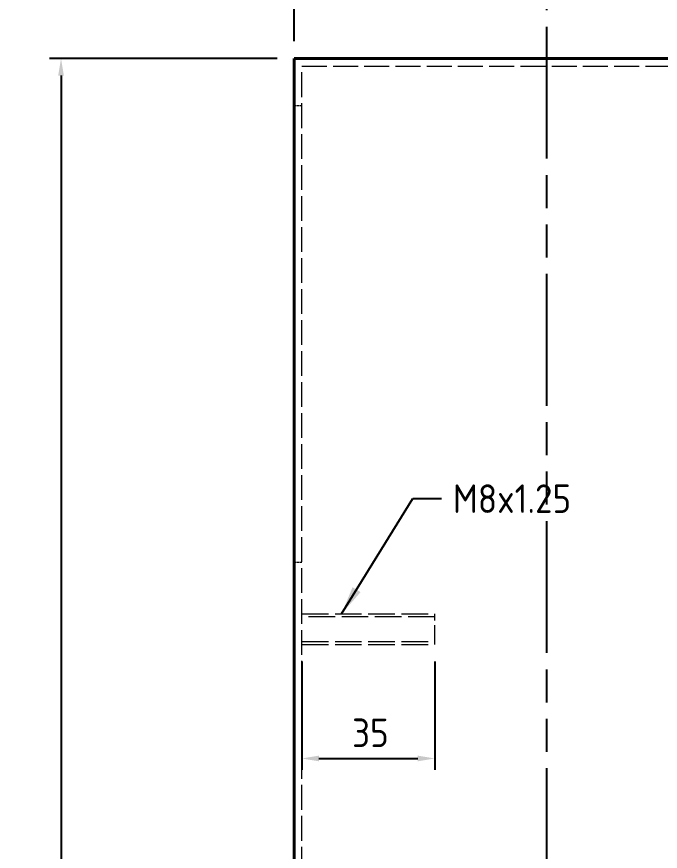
# Model space of a CAD drawing. Header units: millimetres. Extents: x 0 to 2523, y 0 to 1782.
# Drawn here: x 238.7 to 408, y 957.7 to 1177 of the extents above; entities that cross this region are included whole.
import ezdxf

# ---------------------------------------------------------------- set-up
doc = ezdxf.new("R2010")
doc.units = ezdxf.units.MM
doc.header["$LTSCALE"] = 3
for name, pattern in [('CHAIN', [0.3543, 0.2362, -0.0295, 0.0591, -0.0295]), ('DASHED', [0.2067, 0.1654, -0.0413]), ('DOUBLE_DASH_CHAIN', [1.2403, 0.6614, -0.0827, 0.1654, -0.0827, 0.1654, -0.0827])]:
    doc.linetypes.add(name, pattern=pattern)
for name, color, linetype, lineweight in [('가려진 것(ISO)', 2, 'DASHED', 18), ('가시적인 것(ISO)', 3, 'Continuous', 40), ('기호(ISO)', 5, 'Continuous', 25), ('단면선(ISO)', 7, 'CHAIN', 25), ('치수(ISO)', 2, 'Continuous', 25)]:
    doc.layers.add(name, color=color, linetype=linetype, lineweight=lineweight)
doc.styles.add('치수 텍스트_PSTEK_POSCO', font='isocp.shx')
doc.dimstyles.new('치수_PSTEK_POSCO', dxfattribs={"dimscale": 3, "dimtxt": 2.5, "dimasz": 1.5, "dimexe": 1, "dimexo": 1.5, "dimgap": 1, "dimtad": 1, "dimrnd": 1e-08, "dimdsep": 46, "dimtxsty": '치수 텍스트_PSTEK_POSCO', "dimcen": 0.09, "dimdle": 10, "dimclrd": 7, "dimclre": 7, "dimclrt": 2, "dimadec": 1, "dimazin": 2, "dimtfac": 1, "dimtmove": 0, "dimatfit": 3, "dimfxl": 0, "dimtolj": 1, "dimlwd": -1, "dimlwe": -1, "dimarcsym": 0})
doc.dimstyles.new('치수_PSTEK_POSCO$7', dxfattribs={"dimscale": 3, "dimtxt": 2.5, "dimasz": 2.5, "dimexe": 1, "dimexo": 1.5, "dimgap": 1, "dimtad": 1, "dimrnd": 1e-08, "dimdsep": 46, "dimtxsty": '치수 텍스트_PSTEK_POSCO', "dimcen": 0.09, "dimdle": 10, "dimclrd": 7, "dimclre": 7, "dimclrt": 2, "dimadec": 1, "dimazin": 2, "dimtfac": 1, "dimtmove": 0, "dimatfit": 3, "dimfxl": 0, "dimtolj": 1, "dimlwd": -1, "dimlwe": -1, "dimarcsym": 0})

# ---------------------------------------------------------------- blocks, each defined once
blk = doc.blocks.new('*D91')
at = {"layer": 'Defpoints', "color": 0, "transparency": 16777216}
for p in [(504.71, 1181.38), (311.71, 1166.07), (504.71, 1166.07)]:
    blk.add_point(p, dxfattribs=at)
at = {"layer": '치수(ISO)', "color": 7, "transparency": 16777216}
for p, q in [((311.71, 1170.57), (311.71, 1184.38)), ((504.71, 1170.57), (504.71, 1184.38)), ((316.21, 1181.38), (500.21, 1181.38))]:
    blk.add_line(p, q, dxfattribs=at)
for points in [[(316.21, 1182.13), (316.21, 1180.63), (311.71, 1181.38)], [(500.21, 1182.13), (500.21, 1180.63), (504.71, 1181.38)]]:
    blk.add_solid(points, dxfattribs=at)
at = {"layer": '치수(ISO)', "color": 2, "transparency": 16777216, "insert": (402.04, 1188.13), "char_height": 7.5, "attachment_point": 4, "style": '치수 텍스트_PSTEK_POSCO'}
blk.add_mtext('\\A1;193', dxfattribs=at)
blk = doc.blocks.new('*D92')
at = {"layer": 'Defpoints', "color": 0, "transparency": 16777216}
for p in [(530.71, 1200.69), (311.71, 1166.07), (530.71, 1166.07)]:
    blk.add_point(p, dxfattribs=at)
at = {"layer": '치수(ISO)', "color": 7, "transparency": 16777216}
for p, q in [((311.71, 1170.57), (311.71, 1203.69)), ((530.71, 1170.57), (530.71, 1203.69)), ((316.21, 1200.69), (526.21, 1200.69))]:
    blk.add_line(p, q, dxfattribs=at)
for points in [[(316.21, 1201.44), (316.21, 1199.94), (311.71, 1200.69)], [(526.21, 1201.44), (526.21, 1199.94), (530.71, 1200.69)]]:
    blk.add_solid(points, dxfattribs=at)
at = {"layer": '치수(ISO)', "color": 2, "transparency": 16777216, "insert": (414.85, 1207.44), "char_height": 7.5, "attachment_point": 4, "style": '치수 텍스트_PSTEK_POSCO'}
blk.add_mtext('\\A1;219', dxfattribs=at)
blk = doc.blocks.new('*D110')
at = {"layer": 'Defpoints', "color": 0, "transparency": 16777216}
for p in [(311.71, 1219.6), (311.71, 1166.07), (559.71, 953.07)]:
    blk.add_point(p, dxfattribs=at)
at = {"layer": '치수(ISO)', "color": 7, "transparency": 16777216}
for p, q in [((311.71, 1170.57), (311.71, 1222.6)), ((559.71, 957.57), (559.71, 1222.6)), ((555.21, 1219.6), (316.21, 1219.6))]:
    blk.add_line(p, q, dxfattribs=at)
for points in [[(316.21, 1220.35), (316.21, 1218.85), (311.71, 1219.6)], [(555.21, 1220.35), (555.21, 1218.85), (559.71, 1219.6)]]:
    blk.add_solid(points, dxfattribs=at)
at = {"layer": '치수(ISO)', "color": 2, "transparency": 16777216, "insert": (428.49, 1226.36), "char_height": 7.5, "attachment_point": 4, "style": '치수 텍스트_PSTEK_POSCO'}
blk.add_mtext('\\A1;248', dxfattribs=at)
blk = doc.blocks.new('*D111')
at = {"layer": 'Defpoints', "color": 0, "transparency": 16777216}
for p in [(311.71, 1166.07), (250.39, 486.07), (311.71, 486.07)]:
    blk.add_point(p, dxfattribs=at)
at = {"layer": '치수(ISO)', "color": 7, "transparency": 16777216}
for p, q in [((307.21, 1166.07), (247.39, 1166.07)), ((250.39, 1161.57), (250.39, 490.57)), ((307.21, 486.07), (247.39, 486.07))]:
    blk.add_line(p, q, dxfattribs=at)
for points in [[(249.64, 1161.57), (251.14, 1161.57), (250.39, 1166.07)], [(249.64, 490.57), (251.14, 490.57), (250.39, 486.07)]]:
    blk.add_solid(points, dxfattribs=at)
at = {"layer": '치수(ISO)', "color": 2, "transparency": 16777216, "insert": (243.64, 839.09), "char_height": 7.5, "attachment_point": 4, "rotation": 90, "style": '치수 텍스트_PSTEK_POSCO'}
blk.add_mtext('\\A1;680', dxfattribs=at)
blk = doc.blocks.new('2dTransSection2')
at = {"layer": '단면선(ISO)', "linetype": 'DOUBLE_DASH_CHAIN', "ltscale": 5.819419}
blk.add_line((126.033, 413.114), (126.033, 134.994), dxfattribs=at)
blk = doc.blocks.new('*D125')
at = {"layer": 'Defpoints', "color": 0, "transparency": 16777216}
for p in [(313.71, 1012.07), (348.71, 1012.07), (348.71, 982.07)]:
    blk.add_point(p, dxfattribs=at)
at = {"layer": '치수(ISO)', "color": 7, "transparency": 16777216}
for p, q in [((313.71, 1007.57), (313.71, 979.07)), ((348.71, 1007.57), (348.71, 979.07)), ((318.21, 982.07), (344.21, 982.07))]:
    blk.add_line(p, q, dxfattribs=at)
for points in [[(318.21, 982.82), (318.21, 981.32), (313.71, 982.07)], [(344.21, 982.82), (344.21, 981.32), (348.71, 982.07)]]:
    blk.add_solid(points, dxfattribs=at)
at = {"layer": '치수(ISO)', "color": 2, "transparency": 16777216, "insert": (326.93, 988.82), "char_height": 7.5, "attachment_point": 4, "style": '치수 텍스트_PSTEK_POSCO'}
blk.add_mtext('\\A1;35', dxfattribs=at)

msp = doc.modelspace()

# ---------------------------------------------------------------- linework, layer by layer
at = {"layer": '가려진 것(ISO)', "ltscale": 13.134298}
msp.add_line((313.7116, 488.0669), (313.7116, 1164.0669), dxfattribs=at)
at = {"layer": '가려진 것(ISO)', "ltscale": 13.251719}
msp.add_line((313.7116, 1164.0669), (502.7116, 1164.0669), dxfattribs=at)
at = {"layer": '가려진 것(ISO)', "ltscale": 1.269698}
for p, q in [((313.7116, 1153.5669), (311.7116, 1153.5669)), ((313.7116, 1033.5669), (311.7116, 1033.5669))]:
    msp.add_line(p, q, dxfattribs=at)
at = {"layer": '가려진 것(ISO)', "ltscale": 14.110627}
for p, q in [((313.7116, 1020.0669), (348.7116, 1020.0669)), ((348.7116, 1019.3229), (313.7116, 1019.3229)), ((313.7116, 1012.8109), (348.7116, 1012.8109)), ((313.7116, 1012.0669), (348.7116, 1012.0669))]:
    msp.add_line(p, q, dxfattribs=at)
at = {"layer": '가려진 것(ISO)', "ltscale": 10.132536}
msp.add_line((348.7116, 1012.0669), (348.7116, 1020.0669), dxfattribs=at)
at = {"layer": '가시적인 것(ISO)'}
for q in [(311.7116, 486.0669), (504.7116, 1166.0669)]:
    msp.add_line((311.7116, 1166.0669), q, dxfattribs=at)

# ---------------------------------------------------------------- block references
at = {"layer": '단면선(ISO)', "xscale": 3, "yscale": 3, "zscale": 3}
msp.add_blockref('2dTransSection2', (0, 0), dxfattribs=at)

# ---------------------------------------------------------------- texts
at = {"layer": '기호(ISO)', "color": 2, "insert": (353.4512, 1050.3568), "char_height": 7.5, "width": 37.88403, "attachment_point": 4, "style": '치수 텍스트_PSTEK_POSCO'}
msp.add_mtext('{M8x1.25}', dxfattribs=at)

# ---------------------------------------------------------------- dimensions: what is measured, and where the dimension line sits
at = {"layer": '치수(ISO)', "color": 7}
for base, p1, p2, angle, picture, middle in [((311.7116, 1219.6047), (559.7116, 953.0669), (311.7116, 1166.0669), 180, '*D110', (435.7116, 1219.6047)), ((530.7116, 1200.69), (311.7116, 1166.0669), (530.7116, 1166.0669), 180, '*D92', (421.2116, 1200.69)), ((504.7116, 1181.3812), (311.7116, 1166.0669), (504.7116, 1166.0669), 180, '*D91', (408.2116, 1181.3812)), ((250.3946, 486.0669), (311.7116, 1166.0669), (311.7116, 486.0669), 90, '*D111', (250.3946, 846.0669)), ((348.7116, 982.0669), (313.7116, 1012.0669), (348.7116, 1012.0669), 180, '*D125', (331.2116, 982.0669))]:
    dim = msp.add_linear_dim(base=base, p1=p1, p2=p2, angle=angle, dimstyle='치수_PSTEK_POSCO', override={"dimdec": 2, "dimtp": 0, "dimtm": 0, "dimtdec": 2, "dimtofl": 0, "dimatfit": 1}, dxfattribs=at)
    dim.commit()
    dim.dimension.update_dxf_attribs({"geometry": picture, "text_midpoint": middle, "dimtype": 160})

# ---------------------------------------------------------------- leaders
at = {"layer": '기호(ISO)', "color": 7, "annotation_type": 0, "has_hookline": 1, "hookline_direction": 0, "text_width": 31.8107}
msp.add_leader([(324.1645, 1020.0669), (342.9512, 1050.3568), (350.4512, 1050.3568)], dimstyle='치수_PSTEK_POSCO$7', override={"dimtad": 0}, dxfattribs=at)

doc.saveas('drawing.dxf')
